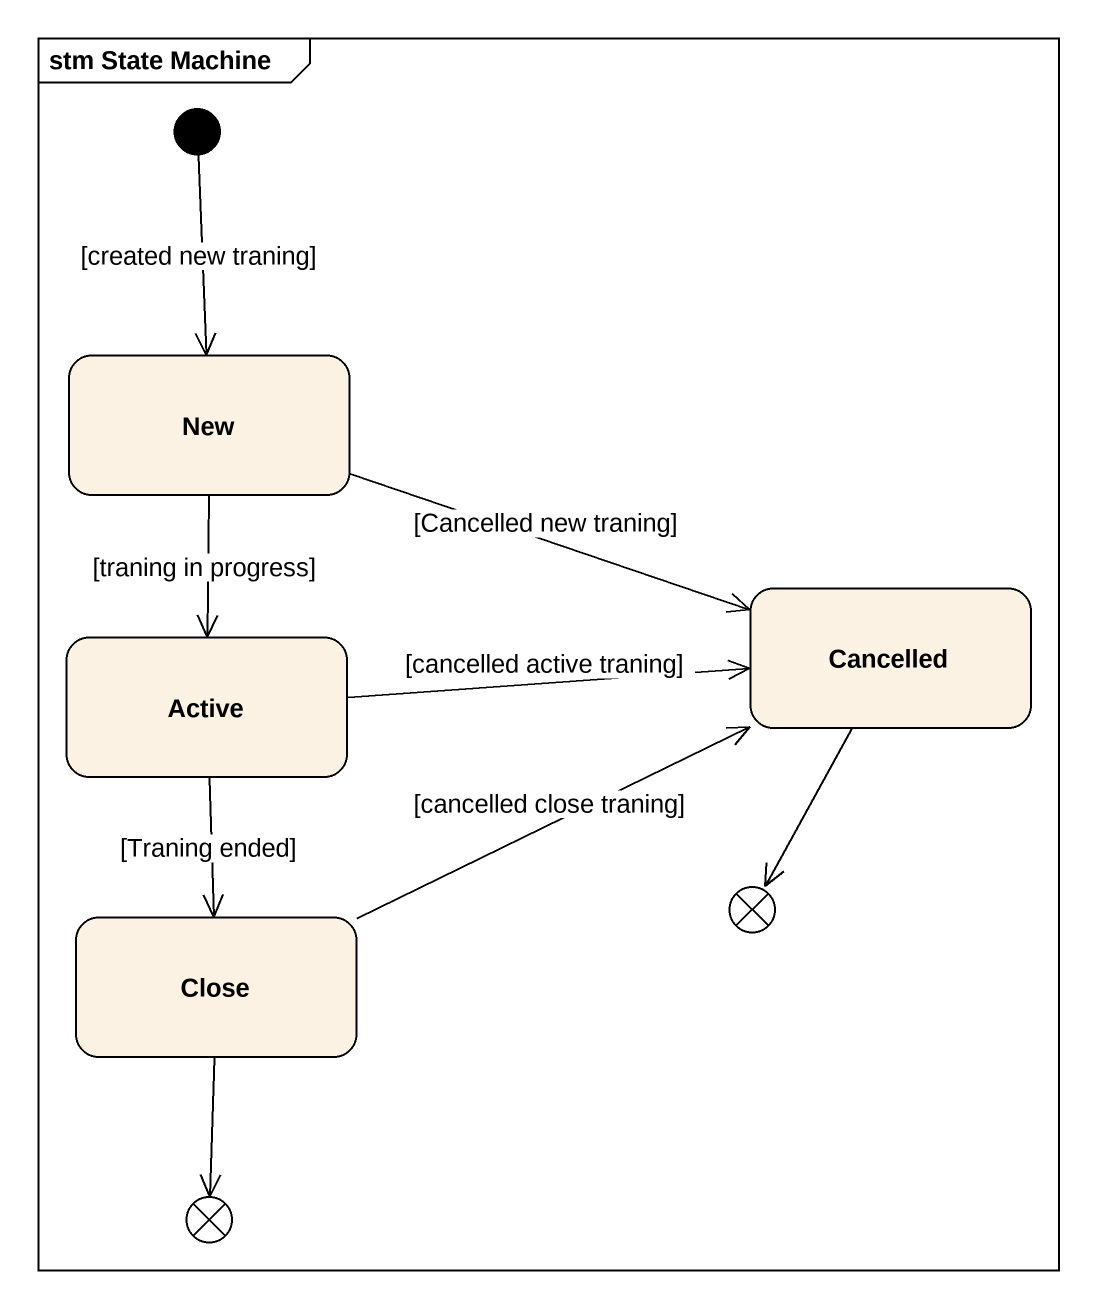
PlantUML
@startuml
mainframe stm State Machine
hide empty description
state New
state Cancelled
state Active
state Close
state exit1 <<choice>>
state exit2 <<choice>>
[*] --> New : [created new traning]
New -right-> Cancelled : [Cancelled new traning]
New --> Active : [traning in progress]
Cancelled --> exit1
Active -right-> Cancelled : [cancelled active traning]
Active --> Close : [Traning ended]
Close -right-> Cancelled : [cancelled close traning]
Close --> exit2
@enduml
